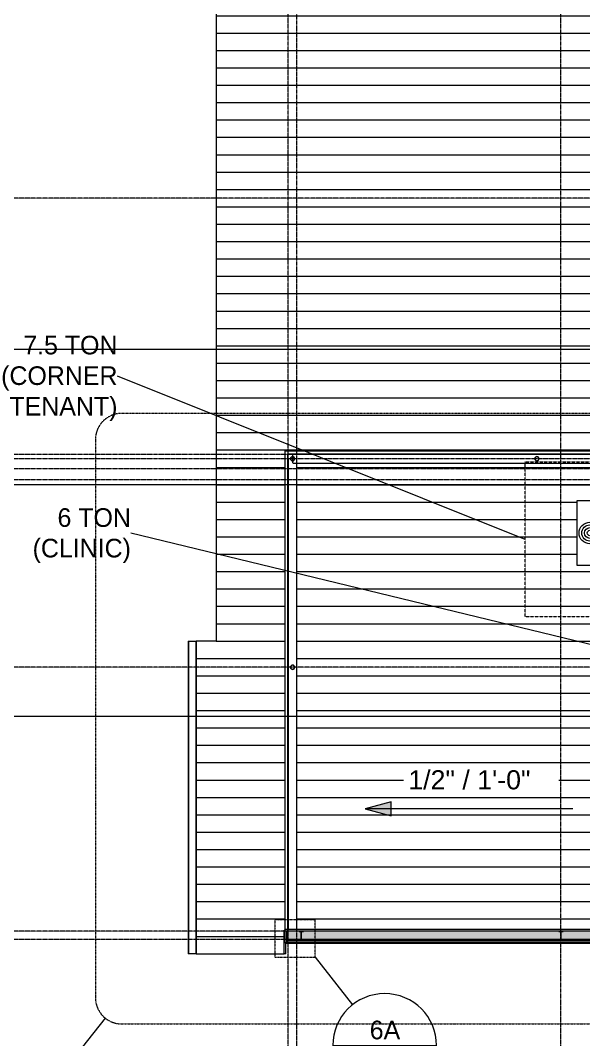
# Model space of a CAD drawing. Header units: inches. Extents: x 21290 to 29398, y -23522 to -20467.
# Drawn here: x 21814 to 22335, y -22888 to -21944 of the extents above; entities that cross this region are included whole.
import ezdxf

# ---------------------------------------------------------------- set-up
doc = ezdxf.new("R2010")
doc.units = ezdxf.units.IN
doc.header["$MEASUREMENT"] = 0
for name, pattern in [('Dash', [0.25, 0.125, -0.125]), ('Dash Dot 3_16_', [0.3125, 0.1875, -0.0625, 0, -0.0625]), ('Grid Line 1_2_', [0.875, 0.5, -0.125, 0.125, -0.125]), ('Hidden', [0.28125, 0.1875, -0.09375])]:
    doc.linetypes.add(name, pattern=pattern)
for name, color, linetype, lineweight in [('A-ANNO-SYMB', 150, 'Continuous', 9), ('A-ROOF', 132, 'Continuous', 13), ('A-ROOF-OTLN', 132, 'Continuous', 9), ('A-ROOF-PATT', 132, 'Continuous', 13), ('A-WALL', 113, 'Continuous', 13), ('A-WALL-PATT', 111, 'Continuous', 25), ('G-ANNO-DIMS', 111, 'Continuous', 9), ('G-ANNO-SYMB', 111, 'Continuous', 9), ('M-EQPM', 50, 'Continuous', 13), ('M-EQPM-HDLN', 50, 'Dash', 9), ('M-EQPM-IDEN', 50, 'Continuous', 9), ('S-BEAM', 12, 'Continuous', 13), ('S-COLS', 52, 'Continuous', 13), ('S-GRID', 1, 'Continuous', 9)]:
    doc.layers.add(name, color=color, linetype=linetype, lineweight=lineweight)
doc.styles.add('Arial_1', font='arial.ttf', dxfattribs={"height": 17.703593})
doc.styles.add('Century Gothic', font='GOTHIC.TTF', dxfattribs={"height": 17.245342})

# ---------------------------------------------------------------- blocks, each defined once
blk = doc.blocks.new('Carrier_48TC_Standard_Efficiency_Gas_Heat_Electric_Cooling_Packaged_Rooftop_Unit_3_to_15_nominal_tons - 7_5 ton 48TC__08-873531-Roof Low')
at = {"layer": 'M-EQPM', "color": 43, "linetype": 'Hidden', "lineweight": 9}
for p, q in [((-92.06, -77.75), (-92.06, 65.75)), ((-92.06, 65.75), (80.06, 65.75)), ((80.06, 65.75), (80.06, -77.75)), ((80.06, -77.75), (-92.06, -77.75))]:
    blk.add_line(p, q, dxfattribs=at)
at = {"layer": 'M-EQPM', "color": 43, "lineweight": 9}
for p, q in [((44.06, 29.75), (-44.06, 29.75)), ((-44.06, 29.75), (-44.06, -29.75)), ((44.06, -29.75), (44.06, 29.75)), ((44.19, 24.75), (44.06, 24.75)), ((44.19, 24.75), (44.19, 12.12)), ((44.06, 12.12), (44.19, 12.12)), ((44.19, 8.15), (44.06, 8.15)), ((44.06, 7.1), (44.19, 7.1)), ((44.19, 4.87), (44.06, 4.87)), ((44.19, 7.1), (44.19, 8.15)), ((44.19, 8.15), (44.19, 7.1)), ((44.19, 4.87), (44.19, -23.5)), ((44.06, -23.5), (44.19, -23.5)), ((-44.06, -29.75), (44.06, -29.75))]:
    blk.add_line(p, q, dxfattribs=at)
for centre, radius in [((-19.06, 18.75), 10), ((-19.06, 18.75), 7.5), ((-19.06, 18.75), 5), ((-19.06, 18.75), 2.5), ((-32.06, 0), 10), ((-32.06, 0), 7.5), ((-32.06, 0), 5), ((-32.06, 0), 2.5)]:
    blk.add_circle(centre, radius, dxfattribs=at)
at = {"layer": 'M-EQPM-HDLN', "color": 43}
for p, q in [((4.44, 23.25), (40.81, 10.62)), ((4.44, 10.62), (4.44, 23.25)), ((4.44, 23.25), (40.81, 23.25)), ((40.81, 23.25), (40.81, 10.62)), ((40.81, 10.62), (4.44, 10.62)), ((26.81, -23.5), (40.81, 5.25)), ((26.81, 5.25), (40.81, -23.5)), ((26.81, -23.5), (26.81, 5.25)), ((26.81, 5.25), (40.81, 5.25)), ((40.81, 5.25), (40.81, -23.5)), ((40.81, -23.5), (26.81, -23.5))]:
    blk.add_line(p, q, dxfattribs=at)
blk = doc.blocks.new('Girt_C - 8_D-1785280-Roof Low')
at = {"layer": 'S-BEAM', "color": 43, "lineweight": 9}
for p, q in [((22061.64, -22349.95), (22061.64, -22785.8)), ((22061.64, -22349.95), (22061.83, -22349.95)), ((22061.83, -22349.95), (22063.66, -22349.95)), ((22063.87, -22349.95), (22067.41, -22349.95)), ((22067.62, -22349.95), (22069.45, -22349.95)), ((22069.64, -22785.8), (22069.64, -22349.95))]:
    blk.add_line(p, q, dxfattribs=at)
blk = doc.blocks.new('Girt_C - 8_D-1783450-Roof Low')
at = {"layer": 'S-BEAM', "color": 43, "lineweight": 9}
for p, q in [((22518.2, -22346.05), (22065.85, -22346.05)), ((22065.85, -22346.24), (22065.85, -22346.05)), ((22065.85, -22348.1), (22065.85, -22346.24)), ((22065.85, -22351.79), (22065.85, -22348.31)), ((22065.85, -22353.87), (22065.85, -22352)), ((22065.85, -22354.05), (22518.2, -22354.05)), ((22518.2, -22346.05), (22518.2, -22346.24)), ((22518.2, -22346.24), (22518.2, -22353.87)), ((22518.2, -22353.87), (22518.2, -22354.05))]:
    blk.add_line(p, q, dxfattribs=at)
blk = doc.blocks.new('HSS-Hollow Structural Section - HSS1-1_2X1-1_2X1_8 - Obsolete-1396620-Roof Low')
at = {"layer": 'S-BEAM', "color": 43, "lineweight": 9}
for p, q in [((22059.32, -22808.3), (22059.32, -22798.62)), ((22058, -22808.3), (22057.88, -22808.3)), ((22059.04, -22808.3), (22058, -22808.3)), ((22059.28, -22808.3), (22059.04, -22808.3)), ((22059.32, -22808.3), (22059.28, -22808.3))]:
    blk.add_line(p, q, dxfattribs=at)
blk = doc.blocks.new('Floor Plan - Callout Head-19020-Roof Low')
at = {"layer": 'A-ANNO-SYMB'}
blk.add_line((-0.25, 0), (0.25, 0), dxfattribs=at)
for start, end in [(360, 180), (180, 360)]:
    blk.add_arc((0, 0), 0.25, start, end, dxfattribs=at)

msp = doc.modelspace()

# ---------------------------------------------------------------- hatches: boundary and pattern name
at = {"layer": 'A-ROOF-PATT', "lineweight": 9}
h = msp.add_hatch(dxfattribs=at)
h.set_pattern_fill('FP_3', color=43, style=0, pattern_type=2)
h.set_pattern_definition([(0, (37.673, -180.953), (0, 16.082), [])])
h.paths.add_polyline_path([(21976.5956, -22808.3028), (22057.8902, -22808.3028), (22057.8902, -22786.5528), (22058.3277, -22786.5528), (22058.3277, -22342.7403), (22699.7652, -22342.7403), (22699.7652, -22345.5528), (22061.1402, -22345.5528), (22061.1402, -22785.8028), (22061.6402, -22785.8028), (22061.6653, -22349.9544), (22063.6627, -22349.9544), (22063.862, -22349.1553), (22064.3932, -22348.4891), (22065.1952, -22348.103), (22065.8452, -22348.103), (22065.8452, -22346.0528), (22696.7652, -22346.1077), (22696.7707, -22346.1622), (22696.9065, -22346.1622), (22696.9253, -22346.6987), (22696.7675, -22346.6987), (22696.7675, -22350.0428), (22696.987, -22349.1553), (22697.5182, -22348.4891), (22698.3202, -22348.103), (22699.2103, -22348.103), (22700.0195, -22348.4983), (22700.5672, -22349.185), (22700.7652, -22350.0528), (22700.5434, -22350.9503), (22700.0122, -22351.6165), (22699.2103, -22352.0027), (22698.3202, -22352.0027), (22697.5109, -22351.6073), (22696.9252, -22350.7538), (22696.7675, -22350.0628), (22696.7675, -22353.408), (22696.9252, -22353.408), (22696.9065, -22353.9434), (22696.7652, -22353.9979), (22696.7629, -22354.0528), (22069.6402, -22354.0528), (22069.6402, -22785.8028), (22797.8902, -22785.8028), (22797.8902, -22446.6778), (22810.6402, -22446.6778), (22810.6402, -22372.8028), (22786.3892, -22372.8028), (22786.3892, -22370.5528), (22779.9517, -22370.5528), (22779.9517, -22369.5528), (22778.8902, -22369.5528), (22778.8902, -21121.8028), (22783.8902, -21121.8028), (22783.8902, -20889.0528), (22070.3902, -20889.0528), (22070.3902, -20878.5528), (21994.8902, -20878.5528), (21994.8902, -22519.0528), (21976.5956, -22519.0528), (21976.5956, -22801.5076)], flags=0)
h.paths.add_polyline_path([(22526.3045, -22740.4591), (22516.3045, -22740.4591), (22516.3045, -22737.3028), (22453.0467, -22737.3028), (22453.0467, -22650.9278), (22580.9217, -22650.9278), (22580.9217, -22737.3028), (22535.3904, -22737.3028), (22535.3904, -22740.4591), (22531.8904, -22740.4591), (22531.8904, -22737.3028), (22526.3045, -22737.3028)], flags=0)
h.paths.add_polyline_path([(22433.4812, -22560.3653), (22418.8322, -22560.3653), (22418.8322, -22558.1153), (22418.7072, -22558.1153), (22418.7072, -22547.6153), (22418.8322, -22547.6153), (22418.8322, -22539.7403), (22418.7072, -22539.7403), (22418.7072, -22522.9903), (22418.8322, -22522.9903), (22418.8322, -22516.3653), (22493.2072, -22516.3653), (22493.2072, -22560.3653), (22447.8322, -22560.3653)], flags=0)
h.paths.add_polyline_path([(22644.0377, -22544.4278), (22632.5152, -22544.4278), (22632.5152, -22540.0528), (22632.3902, -22540.0528), (22632.3902, -22528.1778), (22632.5152, -22528.1778), (22632.5152, -22519.4278), (22632.3902, -22519.4278), (22632.3902, -22487.6778), (22632.5152, -22487.6778), (22632.5152, -22481.0528), (22748.3902, -22481.0528), (22748.3902, -22544.4278), (22685.6402, -22544.4278)], flags=0)
h.paths.add_polyline_path([(22573.8522, -22448.5528), (22543.3902, -22448.5528), (22543.3902, -22389.0528), (22631.5152, -22389.0528), (22631.5152, -22394.0528), (22631.6402, -22394.0528), (22631.6402, -22406.6778), (22631.5152, -22406.6778), (22631.5152, -22413.9278), (22631.6402, -22413.9278), (22631.6402, -22442.3028), (22631.5152, -22442.3028), (22631.5152, -22448.5528), (22608.945, -22448.5528)], flags=0)
h.paths.add_polyline_path([(22357.5703, -22448.5524), (22328.7031, -22448.5524), (22328.7031, -22389.0524), (22416.8281, -22389.0524), (22416.8281, -22394.0524), (22416.9531, -22394.0524), (22416.9531, -22406.6774), (22416.8281, -22406.6774), (22416.8281, -22413.9274), (22416.9531, -22413.9274), (22416.9531, -22442.3024), (22416.8281, -22442.3024), (22416.8281, -22448.5524), (22357.8906, -22448.5524)], flags=0)
h.paths.add_polyline_path([(22698.7652, -22351.8478), (22699.7652, -22351.5048), (22700.3277, -22350.9206), (22700.5602, -22350.0528), (22700.3197, -22349.1553), (22699.6286, -22348.4891), (22698.7652, -22348.2578), (22697.8677, -22348.4983), (22697.2027, -22349.185), (22696.9702, -22350.0528), (22697.2652, -22351.0048), (22697.9019, -22351.6165), (22698.3202, -22351.7286)], flags=0)
h.paths.add_polyline_path([(22065.6402, -22349.9544), (22065.8452, -22349.9544), (22065.8452, -22348.3127), (22065.6402, -22348.2578), (22064.7427, -22348.4983), (22064.0777, -22349.185), (22063.8716, -22349.9544), (22065.1952, -22349.9544)], flags=0)
at = {"layer": 'A-WALL-PATT', "lineweight": 9}
h = msp.add_hatch(dxfattribs=at)
h.set_pattern_fill('FP_6', color=253, style=0, pattern_type=2)
h.set_pattern_definition([(161.57, (0.96, 0.96), (-7.6802237, -0.0009796), [0, -54.643, 6.067, 0]), (18.43, (-0.96, 0.96), (-7.6802237, 0.0009796), [0, -54.643, 6.067, 0]), (108.43, (0.96, 0.96), (3.8382953, -19.20136532), [18.211, -42.499]), (71.57, (-0.96, 0.96), (3.8382953, 19.20136532), [18.211, -42.499])])
h.paths.add_polyline_path([(22065.0074, -22795.3028), (22807.3902, -22795.3028), (22807.3902, -22787.3028), (22060.1402, -22787.3028), (22060.1402, -22795.3028)], flags=0)
h = msp.add_hatch(dxfattribs=at)
h.set_pattern_fill('FP_5', color=253, style=0, pattern_type=2)
h.set_pattern_definition([(0, (0, 0), (30.72, 7.68), [2.534, -20.506, 2.534, -20.506, -122.88]), (0, (0, 0), (30.72, 7.68), [-46.08, 2.534, -43.546, 2.534, -20.506, -53.76]), (0, (0, 0), (30.72, 7.68), [-115.2, 2.534, -12.826, 2.534, -35.866]), (120, (11.52, 3.84), (-22.0110751, 22.7643004), [2.534, -20.506, 2.534, -20.506, -122.88]), (120, (11.52, 3.84), (-22.0110751, 22.7643004), [-46.08, 2.534, -43.546, 2.534, -20.506, -53.76]), (120, (11.52, 3.84), (-22.0110751, 22.7643004), [-115.2, 2.534, -12.826, 2.534, -35.866]), (240, (15.36, 19.2), (-8.7089249, -30.4443004), [2.534, -20.506, 2.534, -20.506, -122.88]), (240, (15.36, 19.2), (-8.7089249, -30.4443004), [-46.08, 2.534, -43.546, 2.534, -20.506, -53.76]), (240, (15.36, 19.2), (-8.7089249, -30.4443004), [-115.2, 2.534, -12.826, 2.534, -35.866])])
h.paths.add_polyline_path([(22060.1402, -22795.8028), (22807.8902, -22795.8028), (22807.8902, -22795.3028), (22060.1402, -22795.3028)], flags=0)
h = msp.add_hatch(dxfattribs=at)
h.set_pattern_fill('FP_4', color=253, style=0, pattern_type=2)
h.set_pattern_definition([(0, (0, 0), (0, 24), []), (90, (0, 0), (-24, 1e-15), [])])
h.paths.add_polyline_path([(22060.1402, -22796.8028), (22808.8902, -22796.8028), (22808.8902, -22795.8028), (22060.1402, -22795.8028)], flags=0)
at = {"layer": 'G-ANNO-DIMS'}
msp.add_hatch(color=256, dxfattribs=at).paths.add_polyline_path([(22132.7646, -22674.2405), (22156.7646, -22680.6712), (22156.7646, -22667.8097)], flags=0)
at = {"layer": 'S-COLS', "lineweight": 9}
h = msp.add_hatch(dxfattribs=at)
h.set_pattern_fill('FP_1', color=253, style=0, pattern_type=2)
h.set_pattern_definition([(45, (0, 0), (-19.00703, 19.00703), []), (45, (0, 28.8), (-19.00703, 19.00703), [])])
h.paths.add_polyline_path([(22071.6702, -22795.3028), (22075.6102, -22795.3028), (22075.6102, -22795.0978), (22074.2077, -22795.0978), (22073.8665, -22794.9565), (22073.7252, -22794.6153), (22073.7252, -22788.1003), (22073.8665, -22787.7591), (22074.2077, -22787.6178), (22075.6102, -22787.6178), (22075.6102, -22787.4128), (22071.6702, -22787.4128), (22071.6702, -22787.6178), (22073.0727, -22787.6178), (22073.4139, -22787.7591), (22073.5552, -22788.1003), (22073.5552, -22794.6153), (22073.4139, -22794.9565), (22073.0727, -22795.0978), (22071.6702, -22795.0978)], flags=0)

# ---------------------------------------------------------------- linework, layer by layer
at = {"layer": 'A-ANNO-SYMB', "linetype": 'Dash Dot 3_16_'}
for p, q in [((22970.029, -22308.1477), (21907.3228, -22308.1477)), ((21883.3228, -22332.1477), (21883.3228, -22849.2232)), ((22049.365, -22776.8237), (22049.365, -22811.3669)), ((22086.5949, -22776.8237), (22049.365, -22776.8237)), ((22086.5949, -22811.3669), (22086.5949, -22776.8237)), ((22049.365, -22811.3669), (22086.5949, -22811.3669)), ((21907.3228, -22873.2232), (22970.029, -22873.2232))]:
    msp.add_line(p, q, dxfattribs=at)
at = {"layer": 'A-ANNO-SYMB'}
for p, q in [((22086.5949, -22811.3669), (22121.208, -22855.5054)), ((21892.3621, -22867.9897), (21778.3337, -23011.0258))]:
    msp.add_line(p, q, dxfattribs=at)
at = {"layer": 'A-ANNO-SYMB', "linetype": 'Dash Dot 3_16_'}
for centre, start, end in [((21907.3228, -22332.1477), 90, 180), ((21907.3228, -22849.2232), 180, 270)]:
    msp.add_arc(centre, 24, start, end, dxfattribs=at)
at = {"layer": 'A-ROOF', "color": 43, "lineweight": 9}
for p, q in [((21994.8902, -20878.5528), (21994.8902, -22519.0528)), ((21994.8902, -22519.0528), (21976.5956, -22519.0528)), ((21976.5956, -22519.0528), (21976.5956, -22808.3028)), ((22057.8902, -22786.5528), (22058.3341, -22786.5528)), ((22057.8902, -22808.3028), (22057.8902, -22786.5528)), ((21976.5956, -22808.3028), (22057.8902, -22808.3028))]:
    msp.add_line(p, q, dxfattribs=at)
at = {"layer": 'A-ROOF-OTLN', "color": 43}
for p, q in [((21969.0462, -22519.0528), (21969.0462, -22808.3028)), ((21969.0462, -22519.0528), (21976.5956, -22519.0528)), ((21969.6581, -22808.3028), (21969.6581, -22519.0528)), ((21976.5331, -22808.3028), (21976.5331, -22519.0528)), ((21976.5956, -22808.3028), (21969.0462, -22808.3028))]:
    msp.add_line(p, q, dxfattribs=at)
at = {"layer": 'A-WALL', "color": 7}
for p, q in [((22058.3277, -22342.7403), (22058.3277, -22798.3028)), ((22699.7652, -22342.7403), (22058.3277, -22342.7403)), ((22058.6402, -22798.6153), (22058.6402, -22343.0528)), ((22697.2652, -22343.0528), (22058.6402, -22343.0528)), ((22061.1402, -22798.3028), (22061.1402, -22345.5528)), ((22061.1402, -22345.5528), (22699.7652, -22345.5528)), ((22797.8902, -22785.8028), (22058.6402, -22785.8028)), ((22060.1402, -22787.3028), (22060.1402, -22798.3028)), ((22799.3902, -22787.3028), (22060.1402, -22787.3028)), ((22058.3277, -22795.8028), (22058.6402, -22795.8028)), ((22807.3902, -22795.3028), (22060.1402, -22795.3028)), ((22807.8902, -22795.8028), (22060.1402, -22795.8028)), ((22808.8902, -22796.8028), (22060.1402, -22796.8028)), ((22810.3902, -22798.3028), (22058.3277, -22798.3028)), ((22058.6402, -22798.6153), (22810.7027, -22798.6153))]:
    msp.add_line(p, q, dxfattribs=at)
at = {"layer": 'G-ANNO-DIMS'}
for p, q in [((22156.7646, -22667.8097), (22132.7646, -22674.2405)), ((22132.7646, -22674.2405), (22156.7646, -22680.6712)), ((22324.7646, -22674.2405), (22132.7646, -22674.2405)), ((22156.7646, -22680.6712), (22156.7646, -22667.8097))]:
    msp.add_line(p, q, dxfattribs=at)
at = {"layer": 'G-ANNO-SYMB'}
for p, q in [((26513.6151, -22248.8331), (21679.2435, -22248.8331)), ((26435.1614, -22374.357), (21735.7311, -22374.357)), ((26603.8237, -22588.6303), (21735.7311, -22588.6303))]:
    msp.add_line(p, q, dxfattribs=at)
at = {"layer": 'M-EQPM-IDEN', "color": 153}
for p, q in [((22280.7031, -22424.8024), (21903.6357, -22273.738)), ((22382.8322, -22532.3653), (21916.0773, -22418.8425))]:
    msp.add_line(p, q, dxfattribs=at)
at = {"layer": 'S-COLS', "color": 7}
for p, q in [((22075.6102, -22787.4128), (22071.6702, -22787.4128)), ((22071.6702, -22787.4128), (22071.6702, -22787.6178)), ((22071.6702, -22787.6178), (22073.0727, -22787.6178)), ((22073.5552, -22788.1003), (22073.5552, -22794.6153)), ((22073.7252, -22794.6153), (22073.7252, -22788.1003)), ((22074.2077, -22787.6178), (22075.6102, -22787.6178)), ((22075.6102, -22787.6178), (22075.6102, -22787.4128)), ((22315.8602, -22787.4128), (22311.9202, -22787.4128)), ((22311.9202, -22787.4128), (22311.9202, -22787.6178)), ((22311.9202, -22787.6178), (22313.3227, -22787.6178)), ((22313.8052, -22788.1003), (22313.8052, -22794.6153)), ((22313.9752, -22794.6153), (22313.9752, -22788.1003)), ((22314.4577, -22787.6178), (22315.8602, -22787.6178)), ((22315.8602, -22787.6178), (22315.8602, -22787.4128)), ((22073.0727, -22795.0978), (22071.6702, -22795.0978)), ((22071.6702, -22795.0978), (22071.6702, -22795.3028)), ((22071.6702, -22795.3028), (22075.6102, -22795.3028)), ((22075.6102, -22795.0978), (22074.2077, -22795.0978)), ((22075.6102, -22795.3028), (22075.6102, -22795.0978)), ((22313.3227, -22795.0978), (22311.9202, -22795.0978)), ((22311.9202, -22795.0978), (22311.9202, -22795.3028)), ((22311.9202, -22795.3028), (22315.8602, -22795.3028)), ((22315.8602, -22795.0978), (22314.4577, -22795.0978)), ((22315.8602, -22795.3028), (22315.8602, -22795.0978))]:
    msp.add_line(p, q, dxfattribs=at)
for centre, radius, start, end in [((22065.6402, -22350.0528), 2, 0, 180), ((22065.6402, -22350.0528), 2, 180, 0), ((22065.6402, -22350.0528), 1.795, 0, 180), ((22065.6402, -22350.0528), 1.795, 180, 0), ((22291.6402, -22350.0528), 2, 0, 180), ((22291.6402, -22350.0528), 2, 180, 0), ((22291.6402, -22350.0528), 1.795, 0, 180), ((22291.6402, -22350.0528), 1.795, 180, 0), ((22065.6402, -22543.0528), 2, 0, 180), ((22065.6402, -22543.0528), 2, 180, 0), ((22065.6402, -22543.0528), 1.795, 0, 180), ((22065.6402, -22543.0528), 1.795, 180, 0), ((22073.0727, -22788.1003), 0.4825, 0, 90), ((22074.2077, -22788.1003), 0.4825, 90, 180), ((22313.3227, -22788.1003), 0.4825, 0, 90), ((22314.4577, -22788.1003), 0.4825, 90, 180), ((22073.0727, -22794.6153), 0.4825, 270, 0), ((22074.2077, -22794.6153), 0.4825, 180, 270), ((22313.3227, -22794.6153), 0.4825, 270, 0), ((22314.4577, -22794.6153), 0.4825, 180, 270)]:
    msp.add_arc(centre, radius, start, end, dxfattribs=at)
at = {"layer": 'S-GRID', "linetype": 'Grid Line 1_2_'}
for p, q in [((22069.6402, -23272.9264), (22069.6402, -20589.4773)), ((22061.6402, -23275.7461), (22061.6402, -20685.4773)), ((26557.3237, -22108.8028), (21423.737, -22108.8028)), ((26557.3237, -22108.8028), (21423.737, -22108.8028)), ((26557.3237, -22350.0528), (21423.737, -22350.0528)), ((26557.3237, -22346.0528), (21519.737, -22346.0528)), ((26557.3237, -22359.5528), (21423.737, -22359.5528)), ((26557.3237, -22359.5528), (21423.737, -22359.5528)), ((26557.3237, -22369.5528), (21423.737, -22369.5528)), ((26557.3237, -22543.0528), (21423.737, -22543.0528)), ((26557.3237, -22543.0528), (21423.737, -22543.0528)), ((26557.3237, -22787.3028), (21423.737, -22787.3028)), ((26557.3237, -22787.3028), (21423.737, -22787.3028)), ((26557.3237, -22795.3028), (21423.737, -22795.3028)), ((26557.3237, -22795.3028), (21564.7621, -22795.3028))]:
    msp.add_line(p, q, dxfattribs=at)

# ---------------------------------------------------------------- block references
at = {"layer": 'A-ANNO-SYMB', "xscale": 191.9999999999999, "yscale": 191.9999999999999, "zscale": 191.9999999999999}
msp.add_blockref('Floor Plan - Callout Head-19020-Roof Low', (22150.8279, -22893.2766), dxfattribs=at)
at = {"layer": 'M-EQPM', "color": 43, "lineweight": 9}
msp.add_blockref('Carrier_48TC_Standard_Efficiency_Gas_Heat_Electric_Cooling_Packaged_Rooftop_Unit_3_to_15_nominal_tons - 7_5 ton 48TC__08-873531-Roof Low', (22372.7656, -22418.8024), dxfattribs=at)
at = {"layer": 'S-BEAM', "color": 43, "lineweight": 9}
for name in ['Girt_C - 8_D-1785280-Roof Low', 'Girt_C - 8_D-1783450-Roof Low', 'HSS-Hollow Structural Section - HSS1-1_2X1-1_2X1_8 - Obsolete-1396620-Roof Low']:
    msp.add_blockref(name, (0, 0), dxfattribs=at)

# ---------------------------------------------------------------- texts
at = {"layer": 'A-ANNO-SYMB', "insert": (22151.1047, -22870.2953), "char_height": 17.24534, "width": 36.936, "attachment_point": 2, "line_spacing_factor": 0.984117, "style": 'Century Gothic'}
msp.add_mtext('6A', dxfattribs=at)
at = {"layer": 'M-EQPM-IDEN', "char_height": 17.24534, "attachment_point": 3, "line_spacing_factor": 0.984117, "style": 'Century Gothic'}
for s, insert, width in [('7.5 TON\\P(CORNER\\PTENANT)', (21903.6357, -22236.2069), 128.088), ('6 TON\\P(CLINIC)', (21916.0773, -22395.8829), 114.048)]:
    msp.add_mtext(s, dxfattribs=dict(at, insert=insert, width=width))

# ---------------------------------------------------------------- next in the draw order: texts
at = {"layer": 'G-ANNO-DIMS', "insert": (22172.6946, -22638.4446), "char_height": 17.703593, "width": 134.568, "attachment_point": 1, "line_spacing_factor": 0.938532, "style": 'Arial_1', "bg_fill": 3, "box_fill_scale": 1.25, "bg_fill_color": 0, "bg_fill_transparency": 0}
msp.add_mtext('1/2" / 1\'-0"', dxfattribs=at)

# ---------------------------------------------------------------- next in the draw order: linework, layer by layer
at = {"layer": 'S-GRID', "linetype": 'Grid Line 1_2_'}
msp.add_line((22313.8902, -23275.7461), (22313.8902, -20589.4773), dxfattribs=at)

doc.saveas('drawing.dxf')
